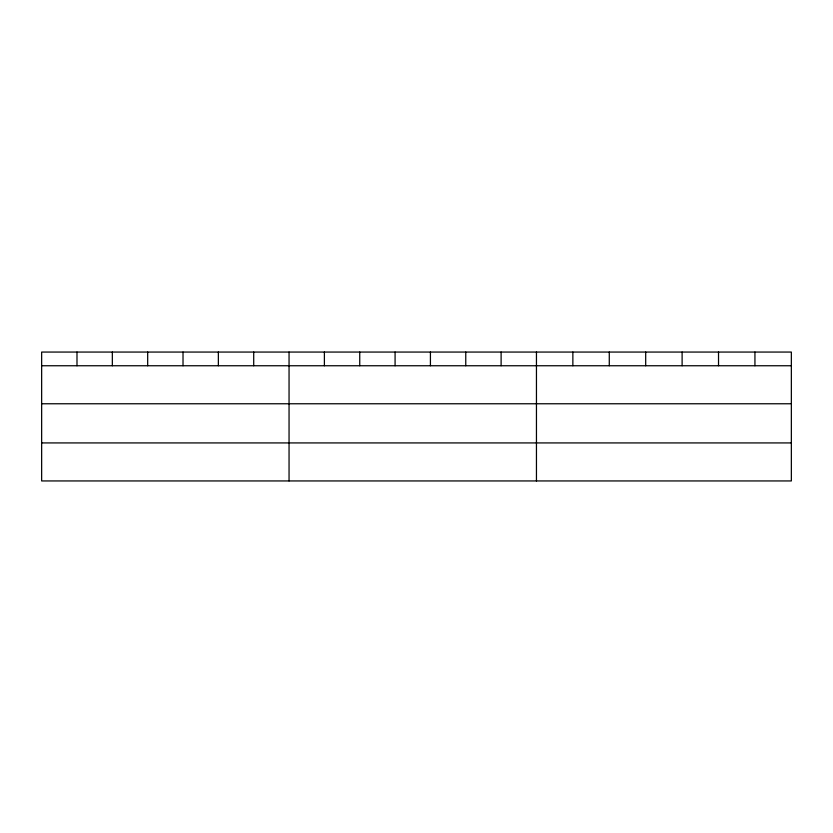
<?xml version="1.0" encoding="UTF-8"?>
<svg xmlns="http://www.w3.org/2000/svg" width="833" height="833" viewBox="0 0 833 833"><rect width="100%" height="100%" fill="white"/><g stroke="black" fill="none" stroke-linecap="round" stroke-linejoin="round"><path stroke-width="1.25" d="M791.35 403.766L791.35 352.057L41.65 352.057L41.65 480.943L791.35 480.943L791.35 403.766L41.65 403.766M41.65 365.749L791.35 365.749M41.65 442.927L791.35 442.927M754.937 352.057L754.937 365.749M718.525 352.057L718.525 365.749M682.112 352.057L682.112 365.749M645.69 352.057L645.69 365.749M609.277 352.057L609.277 365.749M572.865 352.057L572.865 365.749M536.452 352.057L536.452 480.943M501.112 352.057L501.112 365.749M465.762 352.057L465.762 365.749M430.422 352.057L430.422 365.749M395.081 352.057L395.081 365.749M359.741 352.057L359.741 365.749M324.391 352.057L324.391 365.749M289.051 352.057L289.051 480.943M253.711 352.057L253.711 365.749M218.361 352.057L218.361 365.749M183.021 352.057L183.021 365.749M147.68 352.057L147.68 365.749M112.34 352.057L112.34 365.749M76.99 352.057L76.99 365.749"/></g></svg>
